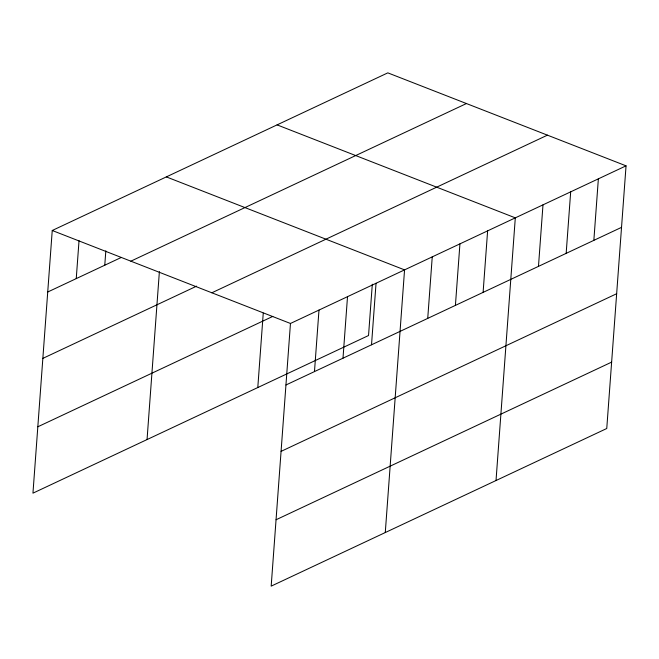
<?xml version="1.0" encoding="UTF-8"?>
<svg xmlns="http://www.w3.org/2000/svg" width="659" height="659" viewBox="0 0 659 659"><rect width="100%" height="100%" fill="white"/><g stroke="black" fill="none" stroke-linecap="round" stroke-linejoin="round"><path stroke-width="0.99" d="M626.05 165.837L290.462 323.47L271.178 586.139L606.758 428.507L626.05 165.837L387.822 72.861L52.242 230.493L32.95 493.163L368.538 335.53L372.302 284.235M76.246 278.609L79.031 240.675M104.773 265.215L105.827 250.857M147.048 439.569L159.387 271.607M257.793 387.55L263.254 313.124M314.475 371.594L318.989 310.076M342.993 358.191L347.515 296.674M371.519 344.797L376.042 283.271M385.276 532.546L404.56 269.877L166.34 176.9M427.732 318.388L432.246 256.87M455.418 305.381L459.933 243.863M483.105 292.382L487.619 230.864M496.021 480.526L515.305 217.857L277.085 124.88M538.477 266.368L542.991 204.85M566.163 253.369L570.678 191.843M593.85 240.362L598.364 178.844M47.72 292.011L121.33 257.43M130.853 261.178L466.44 103.545M42.843 358.389L196.629 286.154M211.852 292.785L547.44 135.153M37.827 426.785L272.818 316.402M285.948 384.988L621.536 227.355M281.072 451.374L616.659 293.733M276.047 519.762L611.634 362.129M52.242 230.493L290.462 323.47"/></g></svg>
